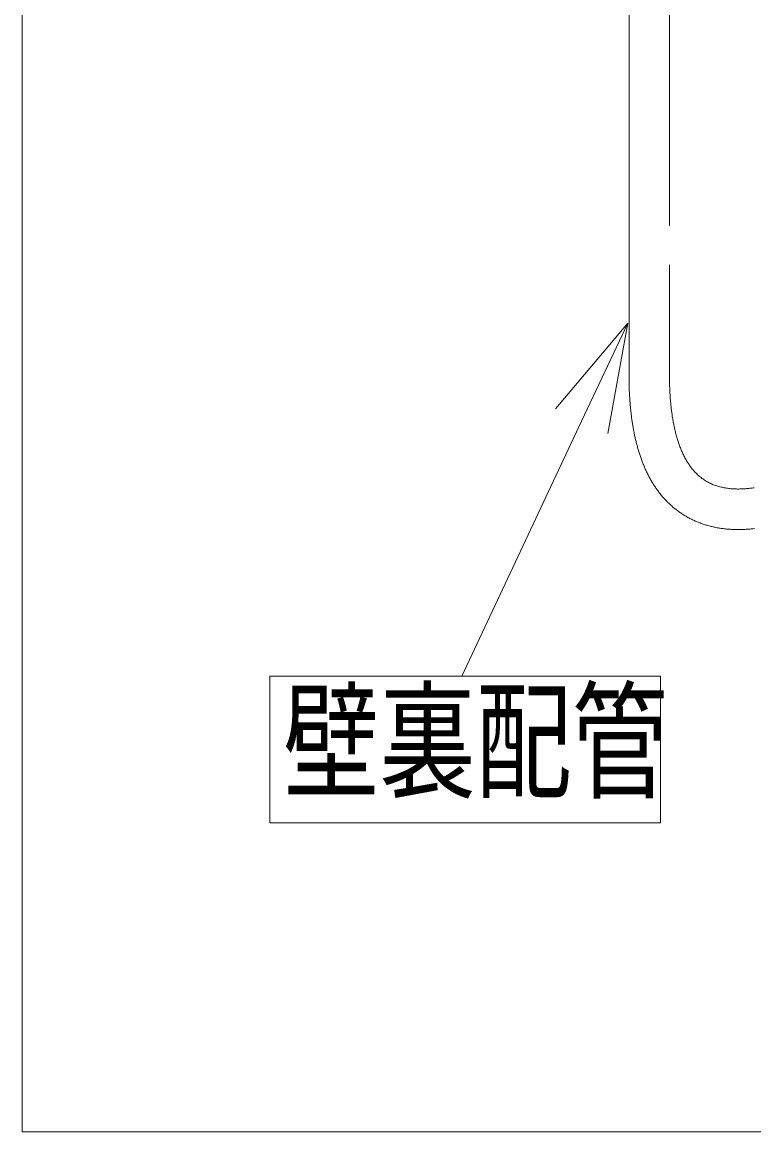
# Model space of a CAD drawing. Units: millimetres on the paper. Extents: x -305 to 305, y -152 to 152.
# Drawn here: x -124.16 to -105.44, y -111.63 to -83.25 of the extents above; entities that cross this region are included whole.
import ezdxf
from ezdxf.enums import TextEntityAlignment as Align

# ---------------------------------------------------------------- set-up
doc = ezdxf.new("R2010")
doc.units = ezdxf.units.MM
doc.linetypes.add('LONG_DASHED2', pattern=[13, 12, -1])
doc.layers.add('0-1_RV', color=7, linetype='Continuous', lineweight=9)
doc.layers.add('0-2_0', color=7, linetype='Continuous', lineweight=9)
doc.styles.add('ＭＳ ゴシック', font='')
doc.styles.get('ＭＳ ゴシック').set_extended_font_data('MS Gothic')

# ---------------------------------------------------------------- blocks, each defined once
blk = doc.blocks.new('_OPEN30')
at = {"layer": '0-2_0'}
blk.add_line((0, 0), (-1, 0), dxfattribs=at)
blk.add_lwpolyline([(-1, 0.2679), (0, 0), (-1, -0.2679)], dxfattribs=at)

msp = doc.modelspace()

# ---------------------------------------------------------------- linework, layer by layer
at = {"layer": '0-1_RV', "linetype": 'LONG_DASHED2'}
for p, q in [((-108.636, -92.289), (-108.636, -76.461)), ((-107.601, -76.461), (-107.601, -92.289))]:
    msp.add_line(p, q, dxfattribs=at)
at = {"layer": '0-1_RV'}
for p, q in [((-112.916, -99.978), (-109.849, -93.46)), ((-117.83, -99.979), (-117.83, -103.726)), ((-117.83, -99.979), (-107.83, -99.979)), ((-107.83, -99.979), (-107.83, -103.726)), ((-117.83, -103.726), (-107.83, -103.726))]:
    msp.add_line(p, q, dxfattribs=at)
msp.add_lwpolyline([(-124.163, -111.629), (-56.673, -111.629), (-56.673, -45.625), (-124.163, -45.625)], close=True, dxfattribs=at)
at = {"layer": '0-1_RV', "linetype": 'LONG_DASHED2'}
for points in [[(-108.624, -92.767), (-108.625, -92.741), (-108.627, -92.714), (-108.628, -92.688), (-108.629, -92.661), (-108.63, -92.635), (-108.631, -92.608), (-108.632, -92.581), (-108.633, -92.555), (-108.633, -92.528), (-108.634, -92.502), (-108.634, -92.475), (-108.635, -92.449), (-108.635, -92.422), (-108.636, -92.395), (-108.636, -92.369), (-108.636, -92.342), (-108.636, -92.316), (-108.636, -92.289)], [(-107.601, -92.289), (-107.601, -92.317), (-107.601, -92.346), (-107.601, -92.374), (-107.6, -92.403), (-107.6, -92.431), (-107.599, -92.46), (-107.599, -92.488), (-107.598, -92.517), (-107.597, -92.545), (-107.596, -92.574), (-107.595, -92.602), (-107.594, -92.631), (-107.593, -92.659), (-107.592, -92.687), (-107.59, -92.716), (-107.589, -92.744), (-107.587, -92.773), (-107.585, -92.801), (-107.583, -92.829), (-107.581, -92.858), (-107.579, -92.886), (-107.577, -92.915), (-107.574, -92.943), (-107.572, -92.971), (-107.569, -93), (-107.567, -93.028), (-107.564, -93.056), (-107.561, -93.085), (-107.558, -93.113), (-107.554, -93.141), (-107.551, -93.17), (-107.547, -93.198), (-107.544, -93.226), (-107.54, -93.254), (-107.536, -93.282), (-107.532, -93.311), (-107.528, -93.339), (-107.523, -93.367), (-107.519, -93.395)], [(-108.498, -93.796), (-108.503, -93.77), (-108.508, -93.743), (-108.513, -93.717), (-108.518, -93.691), (-108.523, -93.665), (-108.528, -93.639), (-108.532, -93.613), (-108.537, -93.587), (-108.541, -93.56), (-108.545, -93.534), (-108.55, -93.508), (-108.554, -93.481), (-108.558, -93.455), (-108.561, -93.429), (-108.565, -93.403), (-108.569, -93.376), (-108.572, -93.35), (-108.575, -93.323), (-108.579, -93.297), (-108.582, -93.271), (-108.585, -93.244), (-108.588, -93.218), (-108.591, -93.191), (-108.593, -93.165), (-108.596, -93.139), (-108.599, -93.112), (-108.601, -93.086), (-108.604, -93.059), (-108.606, -93.033), (-108.608, -93.006), (-108.61, -92.98), (-108.612, -92.953), (-108.614, -92.927), (-108.616, -92.9), (-108.618, -92.874), (-108.619, -92.847), (-108.621, -92.82), (-108.623, -92.794), (-108.624, -92.767)], [(-107.519, -93.395), (-107.514, -93.423), (-107.509, -93.451), (-107.504, -93.479), (-107.499, -93.507), (-107.493, -93.535), (-107.488, -93.563), (-107.482, -93.591), (-107.476, -93.619), (-107.47, -93.646), (-107.463, -93.674), (-107.457, -93.702), (-107.45, -93.73), (-107.443, -93.757), (-107.436, -93.785), (-107.429, -93.812), (-107.421, -93.84), (-107.413, -93.867), (-107.405, -93.894), (-107.397, -93.922), (-107.389, -93.949), (-107.38, -93.976), (-107.371, -94.003), (-107.362, -94.03), (-107.352, -94.057), (-107.343, -94.084), (-107.333, -94.11), (-107.322, -94.137), (-107.312, -94.163), (-107.301, -94.19), (-107.29, -94.216), (-107.279, -94.242), (-107.267, -94.268), (-107.255, -94.294), (-107.243, -94.32), (-107.23, -94.345), (-107.217, -94.37), (-107.204, -94.396), (-107.19, -94.421), (-107.176, -94.445)], [(-108.174, -94.778), (-108.185, -94.754), (-108.197, -94.73), (-108.208, -94.706), (-108.219, -94.682), (-108.23, -94.657), (-108.24, -94.633), (-108.251, -94.609), (-108.261, -94.584), (-108.271, -94.559), (-108.281, -94.535), (-108.29, -94.51), (-108.3, -94.485), (-108.309, -94.46), (-108.318, -94.435), (-108.327, -94.41), (-108.336, -94.385), (-108.345, -94.36), (-108.353, -94.335), (-108.362, -94.31), (-108.37, -94.284), (-108.378, -94.259), (-108.386, -94.233), (-108.394, -94.208), (-108.401, -94.183), (-108.409, -94.157), (-108.416, -94.131), (-108.423, -94.106), (-108.43, -94.08), (-108.437, -94.054), (-108.444, -94.029), (-108.45, -94.003), (-108.456, -93.977), (-108.463, -93.951), (-108.469, -93.925), (-108.475, -93.899), (-108.481, -93.874), (-108.486, -93.848), (-108.492, -93.822), (-108.498, -93.796)], [(-107.176, -94.445), (-107.162, -94.47), (-107.147, -94.495), (-107.132, -94.519), (-107.117, -94.543), (-107.101, -94.566), (-107.085, -94.59), (-107.068, -94.613), (-107.051, -94.636), (-107.034, -94.659), (-107.016, -94.681), (-106.998, -94.703), (-106.98, -94.725), (-106.961, -94.746), (-106.941, -94.767), (-106.921, -94.787), (-106.901, -94.807), (-106.881, -94.827), (-106.86, -94.846), (-106.838, -94.865), (-106.816, -94.883), (-106.794, -94.901), (-106.771, -94.919), (-106.748, -94.935), (-106.725, -94.952), (-106.701, -94.968), (-106.677, -94.983), (-106.653, -94.997), (-106.628, -95.012), (-106.603, -95.025), (-106.577, -95.038), (-106.552, -95.05), (-106.526, -95.062), (-106.499, -95.073), (-106.473, -95.084), (-106.446, -95.094), (-106.419, -95.103), (-106.392, -95.112), (-106.365, -95.121), (-106.338, -95.129)], [(-107.563, -95.609), (-107.583, -95.591), (-107.602, -95.573), (-107.621, -95.554), (-107.64, -95.536), (-107.659, -95.517), (-107.678, -95.498), (-107.696, -95.479), (-107.714, -95.459), (-107.732, -95.44), (-107.75, -95.42), (-107.768, -95.4), (-107.785, -95.38), (-107.802, -95.36), (-107.819, -95.339), (-107.836, -95.318), (-107.852, -95.297), (-107.869, -95.276), (-107.885, -95.255), (-107.901, -95.234), (-107.916, -95.212), (-107.932, -95.191), (-107.947, -95.169), (-107.962, -95.147), (-107.977, -95.125), (-107.991, -95.102), (-108.006, -95.08), (-108.02, -95.058), (-108.034, -95.035), (-108.048, -95.012), (-108.061, -94.989), (-108.074, -94.966), (-108.088, -94.943), (-108.1, -94.92), (-108.113, -94.896), (-108.126, -94.873), (-108.138, -94.849), (-108.15, -94.826), (-108.162, -94.802), (-108.174, -94.778)], [(-106.338, -95.129), (-106.31, -95.136), (-106.282, -95.143), (-106.255, -95.149), (-106.227, -95.155), (-106.199, -95.161), (-106.171, -95.166), (-106.143, -95.17), (-106.114, -95.174), (-106.086, -95.178), (-106.058, -95.181), (-106.029, -95.184), (-106.001, -95.186), (-105.973, -95.188), (-105.944, -95.189), (-105.916, -95.191), (-105.887, -95.191), (-105.859, -95.192), (-105.83, -95.192), (-105.802, -95.191), (-105.773, -95.191), (-105.745, -95.19), (-105.716, -95.188), (-105.688, -95.187), (-105.659, -95.185), (-105.631, -95.182), (-105.603, -95.18), (-105.574, -95.177), (-105.546, -95.174), (-105.518, -95.171), (-105.489, -95.167), (-105.461, -95.163), (-105.433, -95.159)], [(-106.666, -96.113), (-106.691, -96.105), (-106.716, -96.097), (-106.742, -96.088), (-106.767, -96.08), (-106.792, -96.071), (-106.817, -96.061), (-106.842, -96.052), (-106.866, -96.042), (-106.891, -96.032), (-106.915, -96.022), (-106.94, -96.011), (-106.964, -96), (-106.988, -95.989), (-107.012, -95.978), (-107.036, -95.966), (-107.06, -95.954), (-107.084, -95.942), (-107.107, -95.929), (-107.13, -95.917), (-107.154, -95.904), (-107.177, -95.89), (-107.2, -95.877), (-107.222, -95.863), (-107.245, -95.849), (-107.267, -95.835), (-107.29, -95.82), (-107.312, -95.805), (-107.334, -95.79), (-107.355, -95.775), (-107.377, -95.76), (-107.398, -95.744), (-107.42, -95.728), (-107.441, -95.711), (-107.462, -95.695), (-107.482, -95.678), (-107.503, -95.661), (-107.523, -95.644), (-107.543, -95.626), (-107.563, -95.609)], [(-105.64, -96.223), (-105.667, -96.224), (-105.693, -96.226), (-105.72, -96.227), (-105.747, -96.228), (-105.773, -96.228), (-105.8, -96.229), (-105.826, -96.229), (-105.853, -96.229), (-105.879, -96.229), (-105.906, -96.228), (-105.933, -96.228), (-105.959, -96.227), (-105.986, -96.226), (-106.012, -96.225), (-106.039, -96.223), (-106.065, -96.221), (-106.092, -96.219), (-106.118, -96.217), (-106.145, -96.215), (-106.171, -96.212), (-106.198, -96.209), (-106.224, -96.206), (-106.25, -96.202), (-106.277, -96.199), (-106.303, -96.195), (-106.329, -96.191), (-106.356, -96.186), (-106.382, -96.182), (-106.408, -96.177), (-106.434, -96.171), (-106.46, -96.166), (-106.486, -96.16), (-106.512, -96.154), (-106.538, -96.148), (-106.563, -96.141), (-106.589, -96.135), (-106.615, -96.128), (-106.64, -96.12), (-106.666, -96.113)], [(-105.428, -96.204), (-105.455, -96.207), (-105.481, -96.21), (-105.508, -96.213), (-105.534, -96.215), (-105.561, -96.217), (-105.587, -96.22), (-105.614, -96.221), (-105.64, -96.223)]]:
    msp.add_lwpolyline(points, dxfattribs=at)

# ---------------------------------------------------------------- block references
at = {"layer": '0-1_RV', "xscale": 2.77, "yscale": 2.77, "rotation": 64.79888}
msp.add_blockref('_OPEN30', (-108.67, -90.954), dxfattribs=at)

# ---------------------------------------------------------------- texts
at = {"layer": '0-1_RV', "style": 'ＭＳ ゴシック', "width": 0.75}
msp.add_text('壁裏配管', height=2.405, dxfattribs=at).set_placement((-117.483, -103.565), align=Align.BOTTOM_LEFT)

doc.saveas('drawing.dxf')
